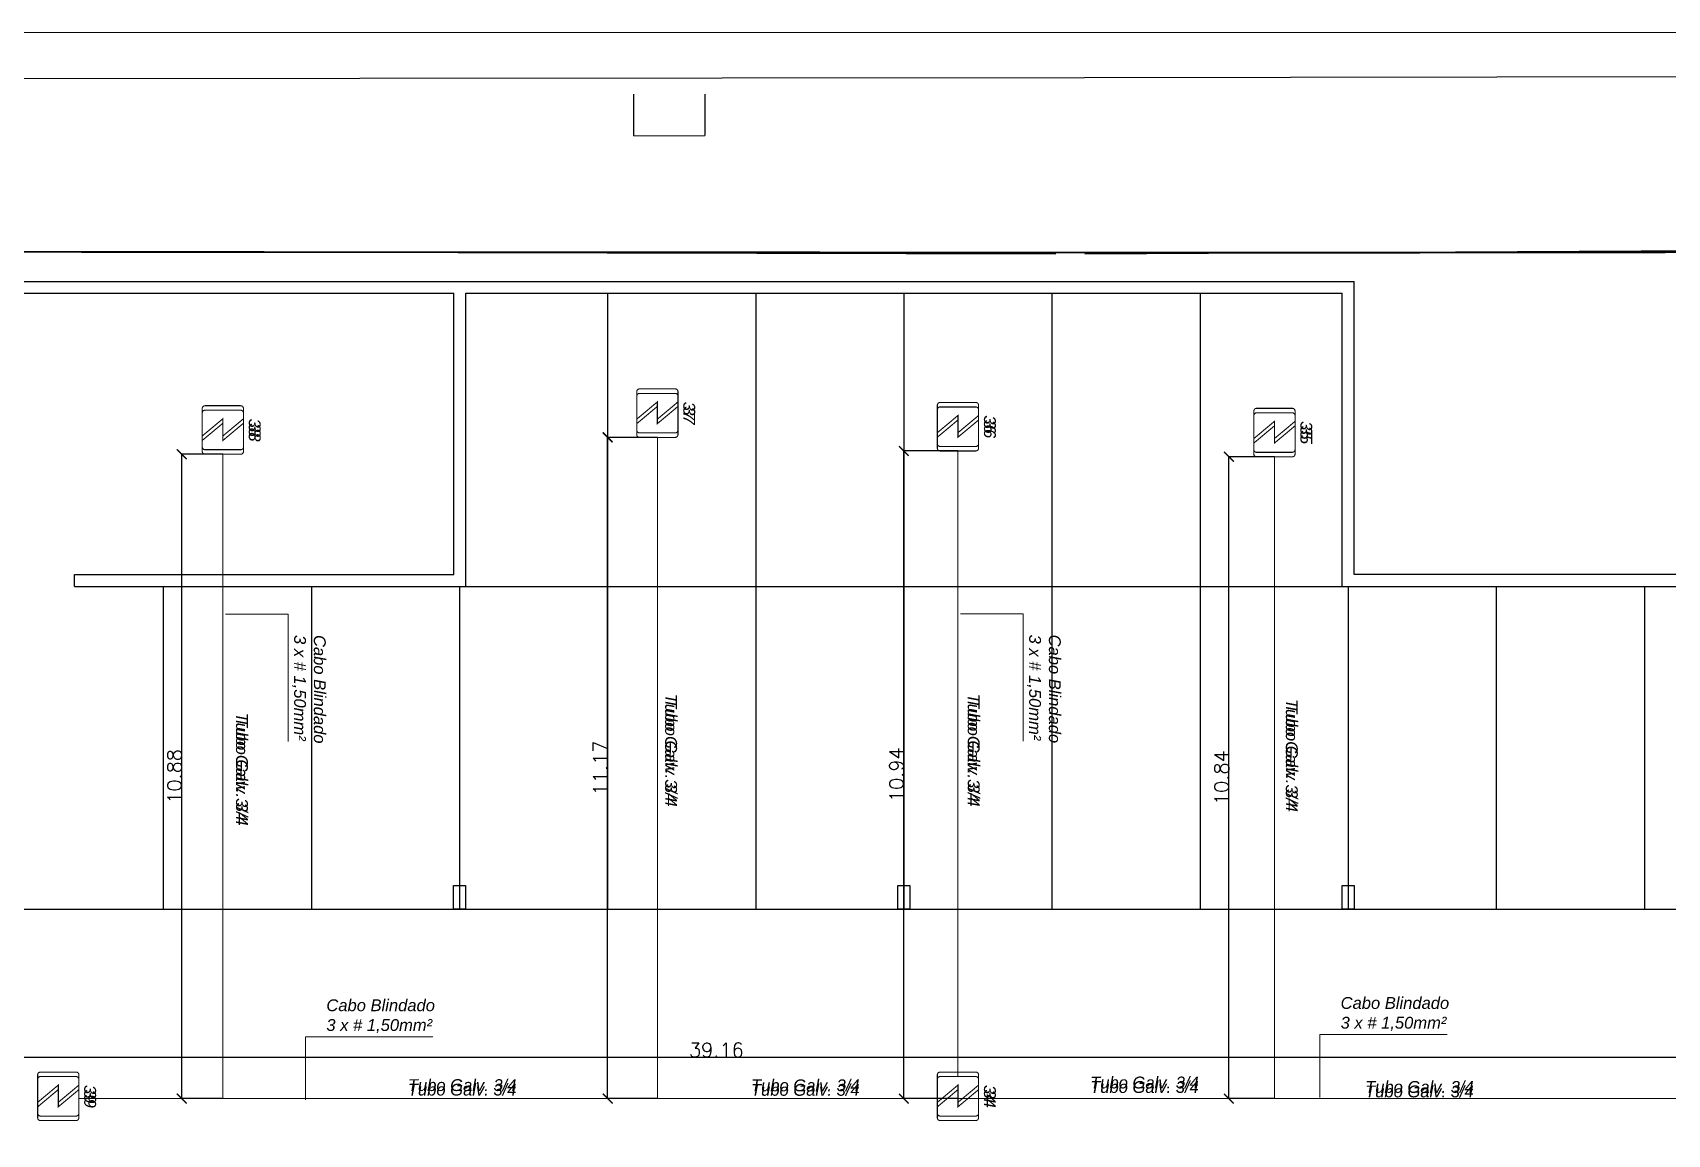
# Model space of a CAD drawing. Header units: metres. Extents: x -331 to 2982, y 362 to 2539.
# Drawn here: x 2897.21 to 2924.8, y 1438.9 to 1457.5 of the extents above; entities that cross this region are included whole.
import ezdxf

# ---------------------------------------------------------------- set-up
doc = ezdxf.new("R2010")
doc.units = ezdxf.units.M
doc.layers.get('0').update_dxf_attribs({"color": 251})
doc.layers.get('Defpoints').update_dxf_attribs({"color": 251})
for name, color, linetype in [('DET. FUMAÇA', 1, 'Continuous'), ('Div', 251, 'Continuous'), ('Pis', 251, 'Continuous')]:
    doc.layers.add(name, color=color, linetype=linetype)
doc.styles.add('COTA', font='simplex.shx')
doc.styles.get("Standard").update_dxf_attribs({"font": 'arial.ttf', "height": 0.3})
doc.dimstyles.new('EXEC_75', dxfattribs={"dimscale": 75, "dimtxt": 0.0032, "dimasz": 0.0022, "dimexe": 0, "dimexo": 0, "dimgap": 5e-05, "dimtad": 1, "dimzin": 4, "dimdsep": 46, "dimtxsty": 'COTA', "dimblk": 'ARCHTICK', "dimcen": 0, "dimclrd": 1, "dimclre": 1, "dimclrt": 2, "dimazin": 0, "dimtfac": 1, "dimtix": 1, "dimtmove": 2, "dimatfit": 3, "dimldrblk": 'DOT', "dimfxl": 1, "dimtvp": 1, "dimtolj": 1, "dimtzin": 0, "dimarcsym": 0})

# ---------------------------------------------------------------- blocks, each defined once
blk = doc.blocks.new('Detector de fumaça')
at = {"layer": 'DET. FUMAÇA', "linetype": 'Continuous', "lineweight": 15, "const_width": 0.0187}
blk.add_lwpolyline([(774.599, 539.816), (775.249, 539.816, -0.414214), (775.296, 539.769), (775.296, 539.167, -0.414214), (775.249, 539.12), (774.599, 539.12, -0.414214), (774.553, 539.167), (774.553, 539.769, -0.414214)], format="xyb", close=True, dxfattribs=at)
blk.add_lwpolyline([(774.773, 539.816), (775.064, 539.468), (774.773, 539.468), (775.064, 539.12)], dxfattribs=at)
blk = doc.blocks.new('derw')
at = {"layer": 'Div', "color": 2, "linetype": 'Continuous', "lineweight": 15}
blk.add_lwpolyline([(814.419, 2191.53), (814.419, 2192.589), (816.571, 2192.589)], dxfattribs=at)
at = {"layer": 'Div', "color": 2, "linetype": 'Continuous', "lineweight": 15, "insert": (814.772, 2193.224), "char_height": 0.2, "attachment_point": 1}
blk.add_mtext_dynamic_manual_height_columns('{\\fArial|b0|i1|c0|p34;Cabo Blindado \\P3 x # 1,50mm²}', width=13.3188, gutter_width=2.5, heights=[0], dxfattribs=at)
blk = doc.blocks.new('_ARCHTICK')
at = {"color": 0, "linetype": 'ByBlock', "const_width": 0.15}
blk.add_lwpolyline([(-0.5, -0.5), (0.5, 0.5)], dxfattribs=at)
blk = doc.blocks.new('*D108')
at = {"color": 1, "linetype": 'Continuous', "lineweight": -2, "transparency": 16777216}
for p, q in [((2889.166, 1439.515), (2889.166, 1440.198)), ((2889.166, 1440.198), (2928.327, 1440.198)), ((2928.327, 1439.501), (2928.327, 1440.198))]:
    blk.add_line(p, q, dxfattribs=at)
at = {"layer": 'Defpoints', "color": 0, "transparency": 16777216}
for p in [(2928.327, 1440.198), (2889.166, 1439.515), (2928.327, 1439.501)]:
    blk.add_point(p, dxfattribs=at)
at = {"color": 1, "lineweight": -2, "transparency": 16777216, "xscale": 0.165, "yscale": 0.165, "zscale": 0.165, "rotation": 180}
blk.add_blockref('_ARCHTICK', (2889.166, 1440.198), dxfattribs=at)
at = {"color": 1, "lineweight": -2, "transparency": 16777216, "xscale": 0.165, "yscale": 0.165, "zscale": 0.165}
blk.add_blockref('_ARCHTICK', (2928.327, 1440.198), dxfattribs=at)
at = {"color": 2, "lineweight": 15, "transparency": 16777216, "insert": (2908.747, 1440.322), "char_height": 0.24, "attachment_point": 5, "style": 'COTA'}
blk.add_mtext('\\A1;39.16', dxfattribs=at)
blk = doc.blocks.new('_Dot')
at = {"color": 0, "linetype": 'ByBlock', "lineweight": -2}
blk.add_line((-0.5, 0), (-1, 0), dxfattribs=at)
at = {"color": 0, "linetype": 'ByBlock', "const_width": 0.5}
blk.add_lwpolyline([(-0.25, 0, 1), (0.25, 0, 1)], format="xyb", close=True, dxfattribs=at)
blk = doc.blocks.new('*D114')
at = {"color": 1, "linetype": 'Continuous', "lineweight": -2, "transparency": 16777216}
for p, q in [((2900.417, 1450.383), (2899.723, 1450.383)), ((2899.723, 1439.501), (2899.723, 1450.383)), ((2900.417, 1439.501), (2899.723, 1439.501))]:
    blk.add_line(p, q, dxfattribs=at)
at = {"layer": 'Defpoints', "color": 0, "transparency": 16777216}
for p in [(2899.723, 1450.383), (2900.417, 1450.383), (2900.417, 1439.501)]:
    blk.add_point(p, dxfattribs=at)
at = {"color": 1, "lineweight": -2, "transparency": 16777216, "xscale": 0.165, "yscale": 0.165, "zscale": 0.165}
for p, rotation in [((2899.723, 1450.383), 90), ((2899.723, 1439.501), 270)]:
    blk.add_blockref('_ARCHTICK', p, dxfattribs=dict(at, rotation=rotation))
at = {"color": 2, "lineweight": 15, "transparency": 16777216, "insert": (2899.6, 1444.942), "char_height": 0.24, "attachment_point": 5, "rotation": 90, "style": 'COTA'}
blk.add_mtext('\\A1;10.88', dxfattribs=at)
blk = doc.blocks.new('*D115')
at = {"color": 1, "linetype": 'Continuous', "lineweight": -2, "transparency": 16777216}
for p, q in [((2907.751, 1450.668), (2906.912, 1450.668)), ((2906.912, 1439.501), (2906.912, 1450.668)), ((2907.751, 1439.501), (2906.912, 1439.501))]:
    blk.add_line(p, q, dxfattribs=at)
at = {"layer": 'Defpoints', "color": 0, "transparency": 16777216}
for p in [(2906.912, 1450.668), (2907.751, 1450.668), (2907.751, 1439.501)]:
    blk.add_point(p, dxfattribs=at)
at = {"color": 1, "lineweight": -2, "transparency": 16777216, "xscale": 0.165, "yscale": 0.165, "zscale": 0.165}
for p, rotation in [((2906.912, 1450.668), 90), ((2906.912, 1439.501), 270)]:
    blk.add_blockref('_ARCHTICK', p, dxfattribs=dict(at, rotation=rotation))
at = {"color": 2, "lineweight": 15, "transparency": 16777216, "insert": (2906.788, 1445.084), "char_height": 0.24, "attachment_point": 5, "rotation": 90, "style": 'COTA'}
blk.add_mtext('\\A1;11.17', dxfattribs=at)
blk = doc.blocks.new('*D116')
at = {"color": 1, "linetype": 'Continuous', "lineweight": -2, "transparency": 16777216}
for p, q in [((2912.825, 1450.438), (2911.912, 1450.438)), ((2911.912, 1439.501), (2911.912, 1450.438)), ((2912.825, 1439.501), (2911.912, 1439.501))]:
    blk.add_line(p, q, dxfattribs=at)
at = {"layer": 'Defpoints', "color": 0, "transparency": 16777216}
for p in [(2911.912, 1450.438), (2912.825, 1450.438), (2912.825, 1439.501)]:
    blk.add_point(p, dxfattribs=at)
at = {"color": 1, "lineweight": -2, "transparency": 16777216, "xscale": 0.165, "yscale": 0.165, "zscale": 0.165}
for p, rotation in [((2911.912, 1450.438), 90), ((2911.912, 1439.501), 270)]:
    blk.add_blockref('_ARCHTICK', p, dxfattribs=dict(at, rotation=rotation))
at = {"color": 2, "lineweight": 15, "transparency": 16777216, "insert": (2911.788, 1444.97), "char_height": 0.24, "attachment_point": 5, "rotation": 90, "style": 'COTA'}
blk.add_mtext('\\A1;10.94', dxfattribs=at)
blk = doc.blocks.new('*D117')
at = {"color": 1, "linetype": 'Continuous', "lineweight": -2, "transparency": 16777216}
for p, q in [((2918.167, 1450.339), (2917.398, 1450.339)), ((2917.398, 1439.501), (2917.398, 1450.339)), ((2918.167, 1439.501), (2917.398, 1439.501))]:
    blk.add_line(p, q, dxfattribs=at)
at = {"layer": 'Defpoints', "color": 0, "transparency": 16777216}
for p in [(2917.398, 1450.339), (2918.167, 1450.339), (2918.167, 1439.501)]:
    blk.add_point(p, dxfattribs=at)
at = {"color": 1, "lineweight": -2, "transparency": 16777216, "xscale": 0.165, "yscale": 0.165, "zscale": 0.165}
for p, rotation in [((2917.398, 1450.339), 90), ((2917.398, 1439.501), 270)]:
    blk.add_blockref('_ARCHTICK', p, dxfattribs=dict(at, rotation=rotation))
at = {"color": 2, "lineweight": 15, "transparency": 16777216, "insert": (2917.275, 1444.92), "char_height": 0.24, "attachment_point": 5, "rotation": 90, "style": 'COTA'}
blk.add_mtext('\\A1;10.84', dxfattribs=at)

msp = doc.modelspace()

# ---------------------------------------------------------------- linework, layer by layer
at = {"lineweight": 0}
msp.add_lwpolyline([(2692.518, 1267.281), (2886.962, 1268.097, 0.414222), (2891.963, 1273.083, 0.000679), (2891.975, 1306.701), (2900.167, 1306.701), (2900.767, 1306.701), (2900.767, 1305.727, 0.742789), (2904.471, 1304.872), (2905.781, 1308.262), (2912.682, 1330.97), (2930.662, 1369.788), (2936.383, 1381.538), (2959.535, 1425.137), (2972.498, 1447.641), (2973.386, 1449.183), (2974.618, 1451.303, 0.577621), (2973.155, 1453.859), (2919.448, 1453.786), (2871.128, 1453.815), (2844.526, 1453.596), (2835.976, 1453.544), (2739.49, 1452.841)], format="xyb", dxfattribs=at)
at = {"layer": 'Div', "color": 150, "linetype": 'Continuous', "lineweight": 0}
for p, q in [((2907.751, 1450.668), (2907.751, 1439.501)), ((2900.417, 1450.383), (2900.417, 1439.501)), ((2912.825, 1450.438), (2912.825, 1439.873)), ((2918.167, 1450.339), (2918.167, 1439.501)), ((2897.987, 1439.501), (2928.327, 1439.501))]:
    msp.add_line(p, q, dxfattribs=at)
at = {"layer": 'Div', "color": 230, "linetype": 'Continuous', "lineweight": 0}
msp.add_lwpolyline([(2868.332, 1406.738), (2868.332, 1456.502, -0.414214), (2869.332, 1457.502), (2981.073, 1457.502, -0.573634), (2981.945, 1456.011), (2936.695, 1375.576, -0.270944), (2935.824, 1375.066), (2919.103, 1375.066, -0.27519), (2918.224, 1375.589), (2902.169, 1405.215, 0.27519), (2901.29, 1405.738), (2869.332, 1405.738, -0.414214)], format="xyb", close=True, dxfattribs=at)
at = {"layer": 'Pis'}
for p, q in [((2914.961, 1456.741), (2883.971, 1456.709)), ((2939.879, 1456.772), (2914.961, 1456.741)), ((2914.478, 1453.763), (2896.812, 1453.801)), ((2939.882, 1453.892), (2914.965, 1453.763)), ((2896.812, 1453.3), (2919.512, 1453.3)), ((2919.512, 1448.35), (2919.512, 1453.3)), ((2897.012, 1453.1), (2904.317, 1453.1)), ((2904.317, 1448.35), (2904.317, 1453.1)), ((2904.517, 1448.15), (2904.517, 1453.1)), ((2904.517, 1453.1), (2919.312, 1453.1)), ((2906.912, 1453.1), (2906.912, 1442.7)), ((2909.412, 1453.1), (2909.412, 1442.7)), ((2911.912, 1453.1), (2911.912, 1442.7)), ((2914.412, 1453.1), (2914.412, 1442.7)), ((2916.912, 1453.1), (2916.912, 1442.7)), ((2919.312, 1448.15), (2919.312, 1453.1)), ((2897.912, 1448.15), (2897.912, 1448.35)), ((2897.912, 1448.35), (2904.317, 1448.35)), ((2945.012, 1448.35), (2919.512, 1448.35)), ((2897.912, 1448.15), (2904.517, 1448.15)), ((2899.412, 1448.15), (2899.412, 1442.7)), ((2901.912, 1448.15), (2901.912, 1442.7)), ((2904.412, 1448.15), (2904.412, 1442.7)), ((2904.412, 1448.15), (2919.312, 1448.15)), ((2919.312, 1448.15), (2944.812, 1448.15)), ((2919.412, 1448.15), (2919.412, 1442.7)), ((2921.912, 1448.15), (2921.912, 1442.7)), ((2924.412, 1448.15), (2924.412, 1442.7)), ((2904.312, 1443.1), (2904.512, 1443.1)), ((2904.312, 1442.7), (2904.312, 1443.1)), ((2904.512, 1443.1), (2904.512, 1442.7)), ((2911.812, 1443.1), (2912.012, 1443.1)), ((2911.812, 1442.7), (2911.812, 1443.1)), ((2912.012, 1443.1), (2912.012, 1442.7)), ((2919.312, 1443.1), (2919.512, 1443.1)), ((2919.312, 1442.7), (2919.312, 1443.1)), ((2919.512, 1443.1), (2919.512, 1442.7)), ((2897.012, 1442.7), (2944.412, 1442.7)), ((2904.512, 1442.7), (2904.312, 1442.7)), ((2912.012, 1442.7), (2911.812, 1442.7)), ((2919.512, 1442.7), (2919.312, 1442.7))]:
    msp.add_line(p, q, dxfattribs=at)
at = {"layer": 'Pis', "extrusion": (1.08876e-06, -0.000301307, 1)}
for p, q in [((2907.353, 1455.762), (2907.353, 1456.462)), ((2908.553, 1456.464), (2908.553, 1455.764)), ((2907.353, 1455.762), (2908.553, 1455.764))]:
    msp.add_line(p, q, dxfattribs=at)
at = {"layer": 'Pis', "const_width": 0.03}
msp.add_lwpolyline([(2692.518, 1267.281), (2886.962, 1268.097, 0.414222), (2891.963, 1273.083, 0.000679), (2891.975, 1306.701), (2900.167, 1306.701), (2900.767, 1306.701), (2900.767, 1305.727, 0.742789), (2904.471, 1304.872), (2905.781, 1308.262), (2912.682, 1330.97), (2930.662, 1369.788), (2936.383, 1381.538), (2959.535, 1425.137), (2972.498, 1447.641), (2973.386, 1449.183), (2974.618, 1451.303, 0.577621), (2973.155, 1453.859), (2919.448, 1453.786), (2871.128, 1453.815), (2844.526, 1453.596), (2835.976, 1453.544), (2739.49, 1452.841)], format="xyb", dxfattribs=at)

# ---------------------------------------------------------------- block references
at = {"layer": 'DET. FUMAÇA', "linetype": 'Continuous', "lineweight": 0, "rotation": 270}
for p in [(2368.283, 2226.039), (2368.283, 2225.963), (2360.949, 2225.755), (2360.949, 2225.679), (2373.357, 2225.81), (2373.357, 2225.734), (2378.699, 2225.711), (2378.699, 2225.635), (2358.171, 2214.502), (2358.171, 2214.426), (2373.357, 2214.502), (2373.357, 2214.426)]:
    msp.add_blockref('Detector de fumaça', p, dxfattribs=at)
at = {"layer": 'Div', "color": 150, "linetype": 'Continuous', "lineweight": 15, "rotation": 270}
for p in [(708.929, 2262.102), (721.336, 2262.109)]:
    msp.add_blockref('derw', p, dxfattribs=at)
at = {"layer": 'Div', "color": 150, "linetype": 'Continuous', "lineweight": 15}
for p in [(2087.392, -752.047), (2104.512, -752.008)]:
    msp.add_blockref('derw', p, dxfattribs=at)

# ---------------------------------------------------------------- texts
at = {"layer": 'Div', "color": 3, "linetype": 'Continuous', "lineweight": 0, "char_height": 0.2, "attachment_point": 1, "rotation": 270}
for s, insert in [('{\\fArial|b0|i1|c0|p34;37}', (2908.389, 1451.269)), ('{\\fArial|b0|i1|c0|p34;37}', (2908.389, 1451.193)), ('{\\fArial|b0|i1|c0|p34;36}', (2913.464, 1451.04)), ('{\\fArial|b0|i1|c0|p34;38}', (2901.055, 1450.984)), ('{\\fArial|b0|i1|c0|p34;38}', (2901.055, 1450.908)), ('{\\fArial|b0|i1|c0|p34;36}', (2913.464, 1450.964)), ('{\\fArial|b0|i1|c0|p34;35}', (2918.805, 1450.941)), ('{\\fArial|b0|i1|c0|p34;35}', (2918.805, 1450.865)), ('{\\fArial|b0|i1|c0|p34;39}', (2898.277, 1439.731)), ('{\\fArial|b0|i1|c0|p34;34}', (2913.464, 1439.731)), ('{\\fArial|b0|i1|c0|p34;39}', (2898.277, 1439.655)), ('{\\fArial|b0|i1|c0|p34;34}', (2913.464, 1439.655))]:
    msp.add_mtext_dynamic_manual_height_columns(s, width=13.3188, gutter_width=2.5, heights=[0], dxfattribs=dict(at, insert=insert))
at = {"layer": 'Div', "color": 2, "linetype": 'Continuous', "lineweight": 0, "char_height": 0.2, "attachment_point": 1, "rotation": 270}
for insert in [(2908.083, 1446.338), (2908.083, 1446.262), (2913.191, 1446.34), (2913.191, 1446.264), (2918.56, 1446.25), (2918.56, 1446.174), (2900.839, 1446.019), (2900.839, 1445.943)]:
    msp.add_mtext_dynamic_manual_height_columns('{\\fArial|b0|i1|c0|p34;Tubo Galv. 3/4 }', width=13.3188, gutter_width=2.5, heights=[0], dxfattribs=dict(at, insert=insert))
at = {"layer": 'Div', "color": 2, "linetype": 'Continuous', "lineweight": 0, "char_height": 0.2, "attachment_point": 1}
for insert in [(2903.54, 1439.829), (2903.54, 1439.753), (2909.332, 1439.825), (2909.332, 1439.749), (2915.057, 1439.873), (2915.057, 1439.797), (2919.698, 1439.798), (2919.698, 1439.722)]:
    msp.add_mtext_dynamic_manual_height_columns('{\\fArial|b0|i1|c0|p34;Tubo Galv. 3/4 }', width=13.3188, gutter_width=2.5, heights=[0], dxfattribs=dict(at, insert=insert))

# ---------------------------------------------------------------- dimensions: what is measured, and where the dimension line sits
at = {"color": 30, "linetype": 'Continuous', "lineweight": 15, "true_color": 0xf8991e}
for base, p1, p2, picture, middle in [((2906.912, 1450.668), (2907.751, 1439.501), (2907.751, 1450.668), '*D115', (2906.788, 1445.084)), ((2911.912, 1450.438), (2912.825, 1439.501), (2912.825, 1450.438), '*D116', (2911.788, 1444.97)), ((2899.723, 1450.383), (2900.417, 1439.501), (2900.417, 1450.383), '*D114', (2899.6, 1444.942)), ((2917.398, 1450.339), (2918.167, 1439.501), (2918.167, 1450.339), '*D117', (2917.275, 1444.92))]:
    dim = msp.add_linear_dim(base=base, p1=p1, p2=p2, angle=90, dimstyle='EXEC_75', dxfattribs=at)
    dim.commit()
    dim.dimension.update_dxf_attribs({"geometry": picture, "text_midpoint": middle})
dim = msp.add_linear_dim(base=(2928.327, 1440.198), p1=(2889.166, 1439.515), p2=(2928.327, 1439.501), dimstyle='EXEC_75', dxfattribs=at)
dim.commit()
dim.dimension.update_dxf_attribs({"geometry": '*D108', "text_midpoint": (2908.747, 1440.322)})

doc.saveas('drawing.dxf')
